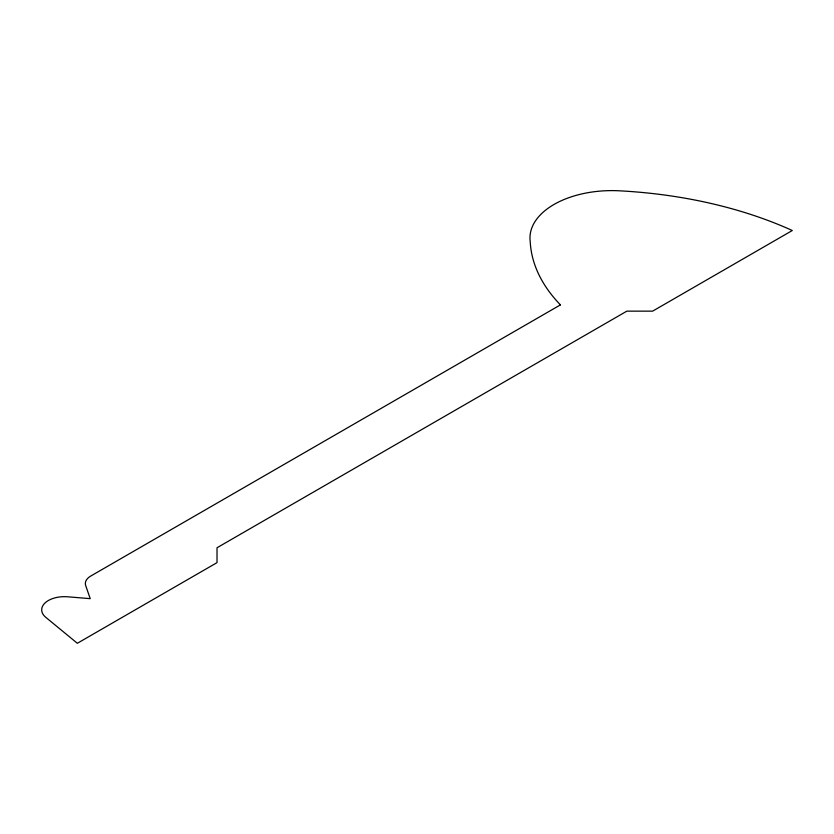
<?xml version="1.0" encoding="UTF-8"?>
<svg xmlns="http://www.w3.org/2000/svg" width="834" height="834" viewBox="0 0 834 834"><rect width="100%" height="100%" fill="white"/><g stroke="black" fill="none" stroke-linecap="round" stroke-linejoin="round"><path stroke-width="1.25" d="M560.427 304.879L90.677 576.086A18.223 10.519 0 0 0 85.694 585.583L90.228 598.656L67.679 596.8A22.768 13.146 0 0 0 45.046 602.94A22.768 13.146 0 0 0 45.828 617.369L77.343 643.285L217.017 562.637L217.017 547.761L626.855 311.145L652.626 311.145L792.3 230.507A327.387 189.016 0 0 0 618.234 190.746A81.982 47.329 0 0 0 530.216 241.579A239.045 138.006 0 0 0 560.427 304.879"/></g></svg>
